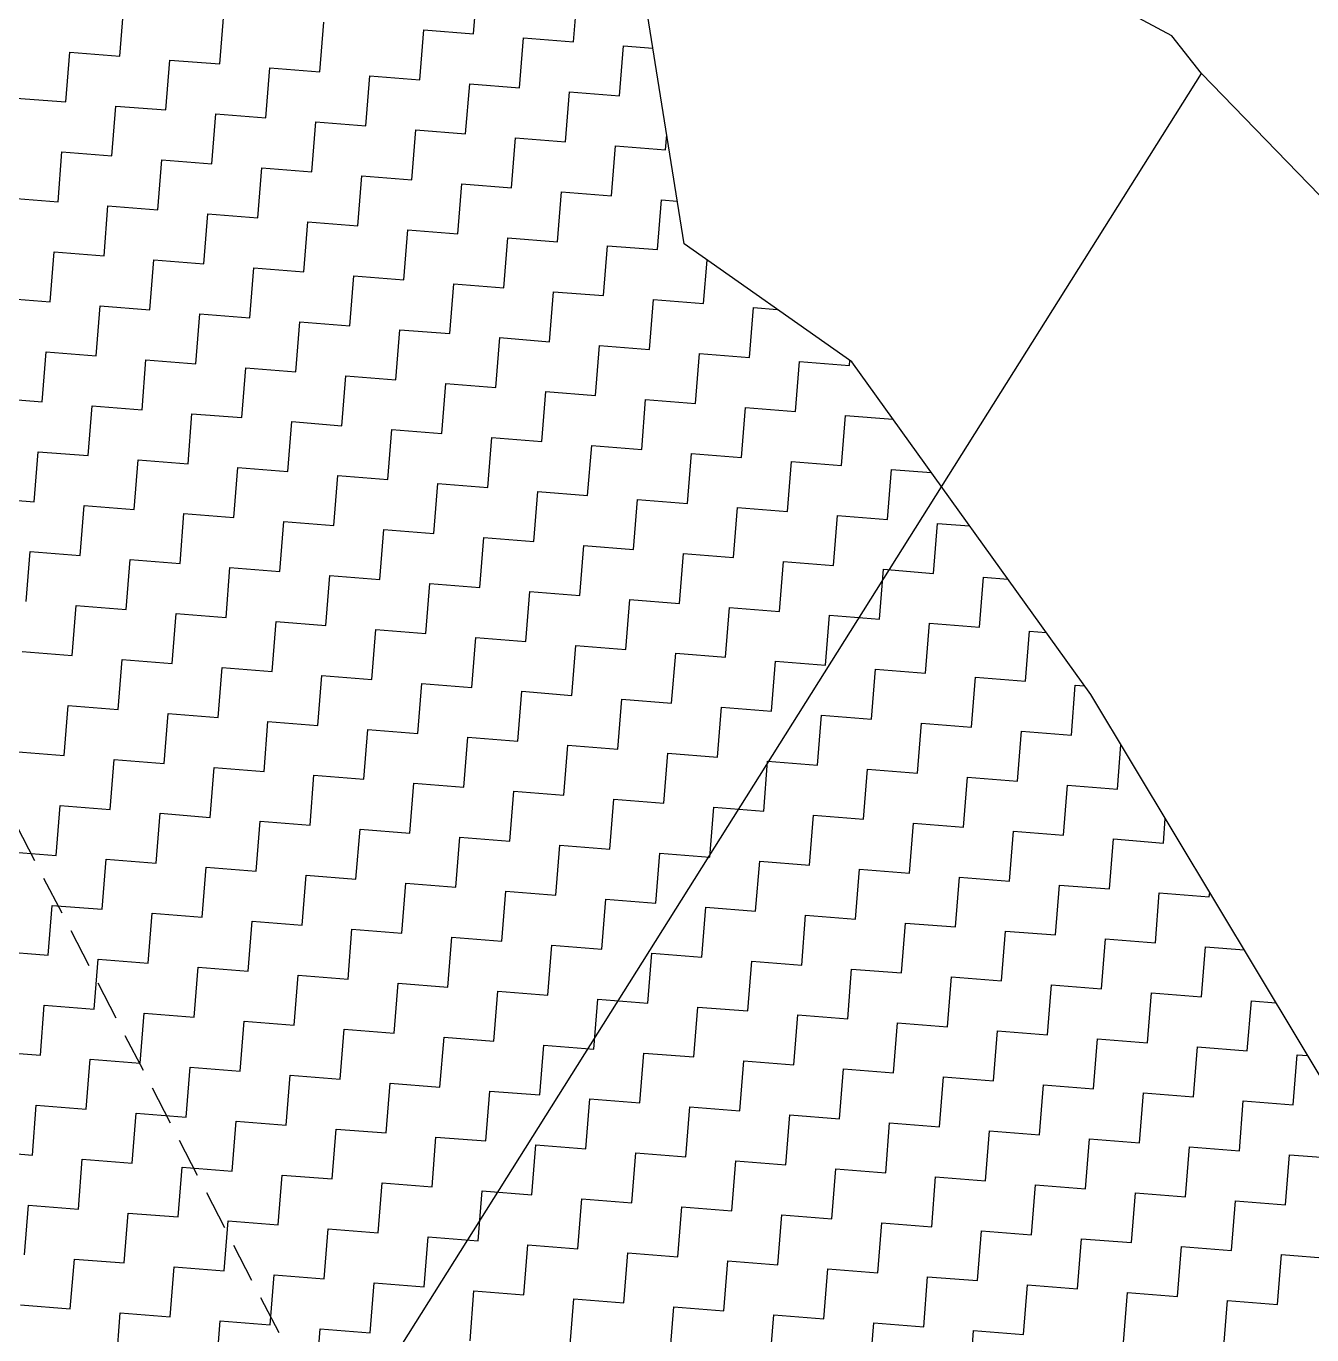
# Model space of a CAD drawing. Header units: metres. Extents: x 281680 to 283954, y 2020493 to 2022850.
# Drawn here: x 283277 to 283440.3, y 2021236.7 to 2021402.9 of the extents above; entities that cross this region are included whole.
import ezdxf

# ---------------------------------------------------------------- set-up
doc = ezdxf.new("R2010")
doc.units = ezdxf.units.M
doc.header["$MEASUREMENT"] = 0
doc.linetypes.add('DASHED', pattern=[0.75, 0.5, -0.25])
for name, color, linetype in [('LINE_FOOTPATH', 1, 'DASHED'), ('POLY_HATCH', 12, 'Continuous'), ('POLY_PARCEL', 6, 'Continuous'), ('V_BOUND_LINE', 7, 'Continuous')]:
    doc.layers.add(name, color=color, linetype=linetype)

msp = doc.modelspace()

# ---------------------------------------------------------------- linework, layer by layer
at = {"layer": 'LINE_FOOTPATH', "ltscale": 10}
msp.add_line((283261.96, 2021328.01), (283322.01, 2021211.9), dxfattribs=at)
at = {"layer": 'POLY_HATCH'}
for p, q in [((283360.54, 2021375.26), (283351.01, 2021435.28)), ((283381.84, 2021360.28), (283360.54, 2021375.26)), ((283412.21, 2021318.01), (283381.84, 2021360.28)), ((283448.32, 2021257.91), (283412.21, 2021318.01))]:
    msp.add_line(p, q, dxfattribs=at)
at = {"layer": 'POLY_HATCH', "linetype": 'Continuous'}
for p, q in [((283333.81, 2021401.94), (283334.32, 2021408.28)), ((283346.51, 2021400.93), (283347.01, 2021407.27)), ((283288.88, 2021399.13), (283289.39, 2021405.48)), ((283301.57, 2021398.12), (283302.08, 2021404.47)), ((283314.27, 2021397.11), (283314.77, 2021403.45)), ((283326.96, 2021396.1), (283327.47, 2021402.44)), ((283327.47, 2021402.44), (283333.81, 2021401.94)), ((283339.66, 2021395.08), (283340.16, 2021401.43)), ((283340.16, 2021401.43), (283346.51, 2021400.93)), ((283282.03, 2021393.29), (283282.53, 2021399.64)), ((283282.53, 2021399.64), (283288.88, 2021399.13)), ((283352.35, 2021394.07), (283352.85, 2021400.42)), ((283352.85, 2021400.42), (283356.59, 2021400.12)), ((283294.72, 2021392.28), (283295.23, 2021398.62)), ((283295.23, 2021398.62), (283301.57, 2021398.12)), ((283307.42, 2021391.27), (283307.92, 2021397.61)), ((283307.92, 2021397.61), (283314.27, 2021397.11)), ((283320.11, 2021390.25), (283320.61, 2021396.6)), ((283320.61, 2021396.6), (283326.96, 2021396.1)), ((283332.8, 2021389.24), (283333.31, 2021395.59)), ((283333.31, 2021395.59), (283339.66, 2021395.08)), ((283345.5, 2021388.23), (283346, 2021394.58)), ((283346, 2021394.58), (283352.35, 2021394.07)), ((283275.68, 2021393.79), (283282.03, 2021393.29)), ((283287.87, 2021386.44), (283288.38, 2021392.78)), ((283288.38, 2021392.78), (283294.72, 2021392.28)), ((283300.56, 2021385.42), (283301.07, 2021391.77)), ((283301.07, 2021391.77), (283307.42, 2021391.27)), ((283313.26, 2021384.41), (283313.76, 2021390.76)), ((283313.76, 2021390.76), (283320.11, 2021390.25)), ((283325.95, 2021383.4), (283326.46, 2021389.75)), ((283326.46, 2021389.75), (283332.8, 2021389.24)), ((283358.19, 2021387.22), (283358.34, 2021389.12)), ((283338.64, 2021382.39), (283339.15, 2021388.74)), ((283339.15, 2021388.74), (283345.5, 2021388.23)), ((283351.34, 2021381.38), (283351.84, 2021387.73)), ((283351.84, 2021387.73), (283358.19, 2021387.22)), ((283281.02, 2021380.6), (283281.52, 2021386.94)), ((283281.52, 2021386.94), (283287.87, 2021386.44)), ((283293.71, 2021379.58), (283294.22, 2021385.93)), ((283294.22, 2021385.93), (283300.56, 2021385.42)), ((283306.4, 2021378.57), (283306.91, 2021384.92)), ((283306.91, 2021384.92), (283313.26, 2021384.41)), ((283319.1, 2021377.56), (283319.6, 2021383.91)), ((283319.6, 2021383.91), (283325.95, 2021383.4)), ((283331.79, 2021376.55), (283332.3, 2021382.9)), ((283332.3, 2021382.9), (283338.64, 2021382.39)), ((283274.67, 2021381.1), (283281.02, 2021380.6)), ((283344.48, 2021375.54), (283344.99, 2021381.88)), ((283344.99, 2021381.88), (283351.34, 2021381.38)), ((283357.18, 2021374.53), (283357.68, 2021380.87)), ((283357.68, 2021380.87), (283359.68, 2021380.71)), ((283286.86, 2021373.74), (283287.36, 2021380.09)), ((283287.36, 2021380.09), (283293.71, 2021379.58)), ((283299.55, 2021372.73), (283300.06, 2021379.08)), ((283300.06, 2021379.08), (283306.4, 2021378.57)), ((283312.25, 2021371.72), (283312.75, 2021378.07)), ((283312.75, 2021378.07), (283319.1, 2021377.56)), ((283324.94, 2021370.71), (283325.44, 2021377.06)), ((283325.44, 2021377.06), (283331.79, 2021376.55)), ((283337.63, 2021369.7), (283338.14, 2021376.04)), ((283338.14, 2021376.04), (283344.48, 2021375.54)), ((283280.01, 2021367.9), (283280.51, 2021374.25)), ((283280.51, 2021374.25), (283286.86, 2021373.74)), ((283350.33, 2021368.69), (283350.83, 2021375.03)), ((283350.83, 2021375.03), (283357.18, 2021374.53)), ((283292.7, 2021366.89), (283293.2, 2021373.24)), ((283293.2, 2021373.24), (283299.55, 2021372.73)), ((283305.39, 2021365.88), (283305.9, 2021372.23)), ((283305.9, 2021372.23), (283312.25, 2021371.72)), ((283363.02, 2021367.67), (283363.46, 2021373.21)), ((283318.09, 2021364.87), (283318.59, 2021371.21)), ((283318.59, 2021371.21), (283324.94, 2021370.71)), ((283330.78, 2021363.86), (283331.29, 2021370.2)), ((283331.29, 2021370.2), (283337.63, 2021369.7)), ((283343.47, 2021362.84), (283343.98, 2021369.19)), ((283343.98, 2021369.19), (283350.33, 2021368.69)), ((283273.66, 2021368.41), (283280.01, 2021367.9)), ((283285.85, 2021361.05), (283286.35, 2021367.4)), ((283286.35, 2021367.4), (283292.7, 2021366.89)), ((283356.17, 2021361.83), (283356.67, 2021368.18)), ((283356.67, 2021368.18), (283363.02, 2021367.67)), ((283298.54, 2021360.04), (283299.05, 2021366.38)), ((283299.05, 2021366.38), (283305.39, 2021365.88)), ((283368.86, 2021360.82), (283369.37, 2021367.17)), ((283369.37, 2021367.17), (283372.39, 2021366.93)), ((283311.23, 2021359.03), (283311.74, 2021365.37)), ((283311.74, 2021365.37), (283318.09, 2021364.87)), ((283323.93, 2021358.01), (283324.43, 2021364.36)), ((283324.43, 2021364.36), (283330.78, 2021363.86)), ((283336.62, 2021357), (283337.13, 2021363.35)), ((283337.13, 2021363.35), (283343.47, 2021362.84)), ((283349.31, 2021355.99), (283349.82, 2021362.34)), ((283349.82, 2021362.34), (283356.17, 2021361.83)), ((283278.99, 2021355.21), (283279.5, 2021361.55)), ((283279.5, 2021361.55), (283285.85, 2021361.05)), ((283362.01, 2021354.98), (283362.51, 2021361.33)), ((283362.51, 2021361.33), (283368.86, 2021360.82)), ((283291.69, 2021354.2), (283292.19, 2021360.54)), ((283292.19, 2021360.54), (283298.54, 2021360.04)), ((283304.38, 2021353.19), (283304.89, 2021359.53)), ((283304.89, 2021359.53), (283311.23, 2021359.03)), ((283374.7, 2021353.97), (283375.21, 2021360.32)), ((283375.21, 2021360.32), (283381.55, 2021359.81)), ((283381.55, 2021359.81), (283381.6, 2021360.45)), ((283317.07, 2021352.17), (283317.58, 2021358.52)), ((283317.58, 2021358.52), (283323.93, 2021358.01)), ((283329.77, 2021351.16), (283330.27, 2021357.51)), ((283330.27, 2021357.51), (283336.62, 2021357)), ((283272.65, 2021355.71), (283278.99, 2021355.21)), ((283342.46, 2021350.15), (283342.97, 2021356.5)), ((283342.97, 2021356.5), (283349.31, 2021355.99)), ((283284.84, 2021348.36), (283285.34, 2021354.7)), ((283285.34, 2021354.7), (283291.69, 2021354.2)), ((283355.16, 2021349.14), (283355.66, 2021355.49)), ((283355.66, 2021355.49), (283362.01, 2021354.98)), ((283367.85, 2021348.13), (283368.35, 2021354.47)), ((283368.35, 2021354.47), (283374.7, 2021353.97)), ((283297.53, 2021347.34), (283298.03, 2021353.69)), ((283298.03, 2021353.69), (283304.38, 2021353.19)), ((283310.22, 2021346.33), (283310.73, 2021352.68)), ((283310.73, 2021352.68), (283317.07, 2021352.17)), ((283380.54, 2021347.12), (283381.05, 2021353.46)), ((283381.05, 2021353.46), (283387.08, 2021352.98)), ((283322.92, 2021345.32), (283323.42, 2021351.67)), ((283323.42, 2021351.67), (283329.77, 2021351.16)), ((283335.61, 2021344.31), (283336.12, 2021350.66)), ((283336.12, 2021350.66), (283342.46, 2021350.15)), ((283348.3, 2021343.3), (283348.81, 2021349.65)), ((283348.81, 2021349.65), (283355.16, 2021349.14)), ((283277.98, 2021342.51), (283278.49, 2021348.86)), ((283278.49, 2021348.86), (283284.84, 2021348.36)), ((283290.68, 2021341.5), (283291.18, 2021347.85)), ((283291.18, 2021347.85), (283297.53, 2021347.34)), ((283361, 2021342.29), (283361.5, 2021348.63)), ((283361.5, 2021348.63), (283367.85, 2021348.13)), ((283373.69, 2021341.28), (283374.2, 2021347.62)), ((283374.2, 2021347.62), (283380.54, 2021347.12)), ((283303.37, 2021340.49), (283303.88, 2021346.84)), ((283303.88, 2021346.84), (283310.22, 2021346.33)), ((283316.06, 2021339.48), (283316.57, 2021345.83)), ((283316.57, 2021345.83), (283322.92, 2021345.32)), ((283386.38, 2021340.26), (283386.89, 2021346.61)), ((283386.89, 2021346.61), (283391.95, 2021346.21)), ((283328.76, 2021338.47), (283329.26, 2021344.82)), ((283329.26, 2021344.82), (283335.61, 2021344.31)), ((283271.64, 2021343.02), (283277.98, 2021342.51)), ((283341.45, 2021337.46), (283341.96, 2021343.8)), ((283341.96, 2021343.8), (283348.3, 2021343.3)), ((283354.14, 2021336.45), (283354.65, 2021342.79)), ((283354.65, 2021342.79), (283361, 2021342.29)), ((283283.82, 2021335.66), (283284.33, 2021342.01)), ((283284.33, 2021342.01), (283290.68, 2021341.5)), ((283296.52, 2021334.65), (283297.02, 2021341)), ((283297.02, 2021341), (283303.37, 2021340.49)), ((283366.84, 2021335.43), (283367.34, 2021341.78)), ((283367.34, 2021341.78), (283373.69, 2021341.28)), ((283379.53, 2021334.42), (283380.04, 2021340.77)), ((283380.04, 2021340.77), (283386.38, 2021340.26)), ((283309.21, 2021333.64), (283309.72, 2021339.99)), ((283309.72, 2021339.99), (283316.06, 2021339.48)), ((283321.9, 2021332.63), (283322.41, 2021338.97)), ((283322.41, 2021338.97), (283328.76, 2021338.47)), ((283392.22, 2021333.41), (283392.73, 2021339.76)), ((283392.73, 2021339.76), (283396.82, 2021339.43)), ((283334.6, 2021331.62), (283335.1, 2021337.96)), ((283335.1, 2021337.96), (283341.45, 2021337.46)), ((283276.97, 2021329.82), (283277.48, 2021336.17)), ((283277.48, 2021336.17), (283283.82, 2021335.66)), ((283347.29, 2021330.61), (283347.8, 2021336.95)), ((283347.8, 2021336.95), (283354.14, 2021336.45)), ((283359.98, 2021329.59), (283360.49, 2021335.94)), ((283360.49, 2021335.94), (283366.84, 2021335.43)), ((283289.66, 2021328.81), (283290.17, 2021335.16)), ((283290.17, 2021335.16), (283296.52, 2021334.65)), ((283302.36, 2021327.8), (283302.86, 2021334.15)), ((283302.86, 2021334.15), (283309.21, 2021333.64)), ((283372.68, 2021328.58), (283373.18, 2021334.93)), ((283373.18, 2021334.93), (283379.53, 2021334.42)), ((283315.05, 2021326.79), (283315.56, 2021333.13)), ((283315.56, 2021333.13), (283321.9, 2021332.63)), ((283385.37, 2021327.57), (283385.88, 2021333.92)), ((283385.88, 2021333.92), (283392.22, 2021333.41)), ((283398.07, 2021326.56), (283398.57, 2021332.91)), ((283398.57, 2021332.91), (283401.69, 2021332.66)), ((283327.75, 2021325.78), (283328.25, 2021332.12)), ((283328.25, 2021332.12), (283334.6, 2021331.62)), ((283340.44, 2021324.76), (283340.94, 2021331.11)), ((283340.94, 2021331.11), (283347.29, 2021330.61)), ((283282.81, 2021322.97), (283283.32, 2021329.32)), ((283283.32, 2021329.32), (283289.66, 2021328.81)), ((283353.13, 2021323.75), (283353.64, 2021330.1)), ((283353.64, 2021330.1), (283359.98, 2021329.59)), ((283365.83, 2021322.74), (283366.33, 2021329.09)), ((283366.33, 2021329.09), (283372.68, 2021328.58)), ((283295.51, 2021321.96), (283296.01, 2021328.3)), ((283296.01, 2021328.3), (283302.36, 2021327.8)), ((283378.52, 2021321.73), (283379.03, 2021328.08)), ((283379.03, 2021328.08), (283385.37, 2021327.57)), ((283308.2, 2021320.95), (283308.71, 2021327.29)), ((283308.71, 2021327.29), (283315.05, 2021326.79)), ((283320.89, 2021319.93), (283321.4, 2021326.28)), ((283321.4, 2021326.28), (283327.75, 2021325.78)), ((283391.21, 2021320.72), (283391.72, 2021327.07)), ((283391.72, 2021327.07), (283398.07, 2021326.56)), ((283403.91, 2021319.71), (283404.41, 2021326.05)), ((283404.41, 2021326.05), (283406.55, 2021325.88)), ((283333.59, 2021318.92), (283334.09, 2021325.27)), ((283334.09, 2021325.27), (283340.44, 2021324.76)), ((283346.28, 2021317.91), (283346.79, 2021324.26)), ((283346.79, 2021324.26), (283353.13, 2021323.75)), ((283276.47, 2021323.47), (283282.81, 2021322.97)), ((283288.65, 2021316.12), (283289.16, 2021322.46)), ((283289.16, 2021322.46), (283295.51, 2021321.96)), ((283358.97, 2021316.9), (283359.48, 2021323.25)), ((283359.48, 2021323.25), (283365.83, 2021322.74)), ((283301.35, 2021315.1), (283301.85, 2021321.45)), ((283301.85, 2021321.45), (283308.2, 2021320.95)), ((283371.67, 2021315.89), (283372.17, 2021322.24)), ((283372.17, 2021322.24), (283378.52, 2021321.73)), ((283384.36, 2021314.88), (283384.87, 2021321.22)), ((283384.87, 2021321.22), (283391.21, 2021320.72)), ((283314.04, 2021314.09), (283314.55, 2021320.44)), ((283314.55, 2021320.44), (283320.89, 2021319.93)), ((283326.73, 2021313.08), (283327.24, 2021319.43)), ((283327.24, 2021319.43), (283333.59, 2021318.92)), ((283397.05, 2021313.87), (283397.56, 2021320.21)), ((283397.56, 2021320.21), (283403.91, 2021319.71)), ((283409.75, 2021312.85), (283410.25, 2021319.2)), ((283410.25, 2021319.2), (283411.42, 2021319.11)), ((283339.43, 2021312.07), (283339.93, 2021318.42)), ((283339.93, 2021318.42), (283346.28, 2021317.91)), ((283352.12, 2021311.06), (283352.63, 2021317.41)), ((283352.63, 2021317.41), (283358.97, 2021316.9)), ((283281.8, 2021310.28), (283282.31, 2021316.62)), ((283282.31, 2021316.62), (283288.65, 2021316.12)), ((283364.81, 2021310.05), (283365.32, 2021316.39)), ((283365.32, 2021316.39), (283371.67, 2021315.89)), ((283294.49, 2021309.26), (283295, 2021315.61)), ((283295, 2021315.61), (283301.35, 2021315.1)), ((283307.19, 2021308.25), (283307.69, 2021314.6)), ((283307.69, 2021314.6), (283314.04, 2021314.09)), ((283377.51, 2021309.04), (283378.01, 2021315.38)), ((283378.01, 2021315.38), (283384.36, 2021314.88)), ((283390.2, 2021308.02), (283390.71, 2021314.37)), ((283390.71, 2021314.37), (283397.05, 2021313.87)), ((283319.88, 2021307.24), (283320.39, 2021313.59)), ((283320.39, 2021313.59), (283326.73, 2021313.08)), ((283332.57, 2021306.23), (283333.08, 2021312.58)), ((283333.08, 2021312.58), (283339.43, 2021312.07)), ((283402.9, 2021307.01), (283403.4, 2021313.36)), ((283403.4, 2021313.36), (283409.75, 2021312.85)), ((283275.45, 2021310.78), (283281.8, 2021310.28)), ((283345.27, 2021305.22), (283345.77, 2021311.56)), ((283345.77, 2021311.56), (283352.12, 2021311.06)), ((283415.59, 2021306), (283416.04, 2021311.64)), ((283287.64, 2021303.42), (283288.15, 2021309.77)), ((283288.15, 2021309.77), (283294.49, 2021309.26)), ((283357.96, 2021304.21), (283358.47, 2021310.55)), ((283358.47, 2021310.55), (283364.81, 2021310.05)), ((283370.66, 2021303.2), (283371.16, 2021309.54)), ((283371.16, 2021309.54), (283377.51, 2021309.04)), ((283300.34, 2021302.41), (283300.84, 2021308.76)), ((283300.84, 2021308.76), (283307.19, 2021308.25)), ((283313.03, 2021301.4), (283313.53, 2021307.75)), ((283313.53, 2021307.75), (283319.88, 2021307.24)), ((283383.35, 2021302.18), (283383.85, 2021308.53)), ((283383.85, 2021308.53), (283390.2, 2021308.02)), ((283396.04, 2021301.17), (283396.55, 2021307.52)), ((283396.55, 2021307.52), (283402.9, 2021307.01)), ((283325.72, 2021300.39), (283326.23, 2021306.74)), ((283326.23, 2021306.74), (283332.57, 2021306.23)), ((283338.42, 2021299.38), (283338.92, 2021305.72)), ((283338.92, 2021305.72), (283345.27, 2021305.22)), ((283408.74, 2021300.16), (283409.24, 2021306.51)), ((283409.24, 2021306.51), (283415.59, 2021306)), ((283351.11, 2021298.37), (283351.62, 2021304.71)), ((283351.62, 2021304.71), (283357.96, 2021304.21)), ((283280.79, 2021297.58), (283281.3, 2021303.93)), ((283281.3, 2021303.93), (283287.64, 2021303.42)), ((283293.48, 2021296.57), (283293.99, 2021302.92)), ((283293.99, 2021302.92), (283300.34, 2021302.41)), ((283363.8, 2021297.35), (283364.31, 2021303.7)), ((283364.31, 2021303.7), (283370.66, 2021303.2)), ((283376.5, 2021296.34), (283377, 2021302.69)), ((283377, 2021302.69), (283383.35, 2021302.18)), ((283306.18, 2021295.56), (283306.68, 2021301.91)), ((283306.68, 2021301.91), (283313.03, 2021301.4)), ((283318.87, 2021294.55), (283319.38, 2021300.89)), ((283319.38, 2021300.89), (283325.72, 2021300.39)), ((283389.19, 2021295.33), (283389.7, 2021301.68)), ((283389.7, 2021301.68), (283396.04, 2021301.17)), ((283421.43, 2021299.15), (283421.68, 2021302.25)), ((283331.56, 2021293.54), (283332.07, 2021299.88)), ((283332.07, 2021299.88), (283338.42, 2021299.38)), ((283401.88, 2021294.32), (283402.39, 2021300.67)), ((283402.39, 2021300.67), (283408.74, 2021300.16)), ((283414.58, 2021293.31), (283415.08, 2021299.66)), ((283415.08, 2021299.66), (283421.43, 2021299.15)), ((283274.44, 2021298.09), (283280.79, 2021297.58)), ((283344.26, 2021292.52), (283344.76, 2021298.87)), ((283344.76, 2021298.87), (283351.11, 2021298.37)), ((283356.95, 2021291.51), (283357.46, 2021297.86)), ((283357.46, 2021297.86), (283363.8, 2021297.35)), ((283286.63, 2021290.73), (283287.14, 2021297.08)), ((283287.14, 2021297.08), (283293.48, 2021296.57)), ((283299.32, 2021289.72), (283299.83, 2021296.06)), ((283299.83, 2021296.06), (283306.18, 2021295.56)), ((283369.64, 2021290.5), (283370.15, 2021296.85)), ((283370.15, 2021296.85), (283376.5, 2021296.34)), ((283382.34, 2021289.49), (283382.84, 2021295.84)), ((283382.84, 2021295.84), (283389.19, 2021295.33)), ((283312.02, 2021288.71), (283312.52, 2021295.05)), ((283312.52, 2021295.05), (283318.87, 2021294.55)), ((283395.03, 2021288.48), (283395.54, 2021294.83)), ((283395.54, 2021294.83), (283401.88, 2021294.32)), ((283324.71, 2021287.69), (283325.22, 2021294.04)), ((283325.22, 2021294.04), (283331.56, 2021293.54)), ((283337.4, 2021286.68), (283337.91, 2021293.03)), ((283337.91, 2021293.03), (283344.26, 2021292.52)), ((283407.72, 2021287.47), (283408.23, 2021293.81)), ((283408.23, 2021293.81), (283414.58, 2021293.31)), ((283420.42, 2021286.46), (283420.92, 2021292.8)), ((283420.92, 2021292.8), (283427.27, 2021292.3)), ((283427.27, 2021292.3), (283427.32, 2021292.87)), ((283279.78, 2021284.89), (283280.28, 2021291.23)), ((283280.28, 2021291.23), (283286.63, 2021290.73)), ((283350.1, 2021285.67), (283350.6, 2021292.02)), ((283350.6, 2021292.02), (283356.95, 2021291.51)), ((283362.79, 2021284.66), (283363.3, 2021291.01)), ((283363.3, 2021291.01), (283369.64, 2021290.5)), ((283292.47, 2021283.88), (283292.98, 2021290.22)), ((283292.98, 2021290.22), (283299.32, 2021289.72)), ((283305.17, 2021282.87), (283305.67, 2021289.21)), ((283305.67, 2021289.21), (283312.02, 2021288.71)), ((283375.49, 2021283.65), (283375.99, 2021290)), ((283375.99, 2021290), (283382.34, 2021289.49)), ((283317.86, 2021281.85), (283318.36, 2021288.2)), ((283318.36, 2021288.2), (283324.71, 2021287.69)), ((283388.18, 2021282.64), (283388.68, 2021288.98)), ((283388.68, 2021288.98), (283395.03, 2021288.48)), ((283400.87, 2021281.63), (283401.38, 2021287.97)), ((283401.38, 2021287.97), (283407.72, 2021287.47)), ((283330.55, 2021280.84), (283331.06, 2021287.19)), ((283331.06, 2021287.19), (283337.4, 2021286.68)), ((283343.25, 2021279.83), (283343.75, 2021286.18)), ((283343.75, 2021286.18), (283350.1, 2021285.67)), ((283413.57, 2021280.61), (283414.07, 2021286.96)), ((283414.07, 2021286.96), (283420.42, 2021286.46)), ((283426.26, 2021279.6), (283426.77, 2021285.95)), ((283426.77, 2021285.95), (283431.71, 2021285.56)), ((283273.43, 2021285.39), (283279.78, 2021284.89)), ((283285.62, 2021278.04), (283286.12, 2021284.38)), ((283286.12, 2021284.38), (283292.47, 2021283.88)), ((283355.94, 2021278.82), (283356.44, 2021285.17)), ((283356.44, 2021285.17), (283362.79, 2021284.66)), ((283368.63, 2021277.81), (283369.14, 2021284.15)), ((283369.14, 2021284.15), (283375.49, 2021283.65)), ((283298.31, 2021277.02), (283298.82, 2021283.37)), ((283298.82, 2021283.37), (283305.17, 2021282.87)), ((283381.33, 2021276.8), (283381.83, 2021283.14)), ((283381.83, 2021283.14), (283388.18, 2021282.64)), ((283311.01, 2021276.01), (283311.51, 2021282.36)), ((283311.51, 2021282.36), (283317.86, 2021281.85)), ((283323.7, 2021275), (283324.21, 2021281.35)), ((283324.21, 2021281.35), (283330.55, 2021280.84)), ((283394.02, 2021275.79), (283394.53, 2021282.13)), ((283394.53, 2021282.13), (283400.87, 2021281.63)), ((283406.71, 2021274.77), (283407.22, 2021281.12)), ((283407.22, 2021281.12), (283413.57, 2021280.61)), ((283336.39, 2021273.99), (283336.9, 2021280.34)), ((283336.9, 2021280.34), (283343.25, 2021279.83)), ((283349.09, 2021272.98), (283349.59, 2021279.33)), ((283349.59, 2021279.33), (283355.94, 2021278.82)), ((283419.41, 2021273.76), (283419.91, 2021280.11)), ((283419.91, 2021280.11), (283426.26, 2021279.6)), ((283432.1, 2021272.75), (283432.61, 2021279.1)), ((283432.61, 2021279.1), (283435.74, 2021278.85)), ((283278.77, 2021272.19), (283279.27, 2021278.54)), ((283279.27, 2021278.54), (283285.62, 2021278.04)), ((283291.46, 2021271.18), (283291.97, 2021277.53)), ((283291.97, 2021277.53), (283298.31, 2021277.02)), ((283361.78, 2021271.97), (283362.29, 2021278.31)), ((283362.29, 2021278.31), (283368.63, 2021277.81)), ((283304.15, 2021270.17), (283304.66, 2021276.52)), ((283304.66, 2021276.52), (283311.01, 2021276.01)), ((283374.47, 2021270.96), (283374.98, 2021277.3)), ((283374.98, 2021277.3), (283381.33, 2021276.8)), ((283387.17, 2021269.94), (283387.67, 2021276.29)), ((283387.67, 2021276.29), (283394.02, 2021275.79)), ((283316.85, 2021269.16), (283317.35, 2021275.51)), ((283317.35, 2021275.51), (283323.7, 2021275)), ((283329.54, 2021268.15), (283330.05, 2021274.5)), ((283330.05, 2021274.5), (283336.39, 2021273.99)), ((283399.86, 2021268.93), (283400.37, 2021275.28)), ((283400.37, 2021275.28), (283406.71, 2021274.77)), ((283412.55, 2021267.92), (283413.06, 2021274.27)), ((283413.06, 2021274.27), (283419.41, 2021273.76)), ((283272.42, 2021272.7), (283278.77, 2021272.19)), ((283342.23, 2021267.14), (283342.74, 2021273.48)), ((283342.74, 2021273.48), (283349.09, 2021272.98)), ((283354.93, 2021266.13), (283355.43, 2021272.47)), ((283355.43, 2021272.47), (283361.78, 2021271.97)), ((283425.25, 2021266.91), (283425.75, 2021273.26)), ((283425.75, 2021273.26), (283432.1, 2021272.75)), ((283284.61, 2021265.34), (283285.11, 2021271.69)), ((283285.11, 2021271.69), (283291.46, 2021271.18)), ((283367.62, 2021265.11), (283368.13, 2021271.46)), ((283368.13, 2021271.46), (283374.47, 2021270.96)), ((283437.94, 2021265.9), (283438.45, 2021272.25)), ((283438.45, 2021272.25), (283439.77, 2021272.14)), ((283297.3, 2021264.33), (283297.81, 2021270.68)), ((283297.81, 2021270.68), (283304.15, 2021270.17)), ((283309.99, 2021263.32), (283310.5, 2021269.67)), ((283310.5, 2021269.67), (283316.85, 2021269.16)), ((283380.31, 2021264.1), (283380.82, 2021270.45)), ((283380.82, 2021270.45), (283387.17, 2021269.94)), ((283393.01, 2021263.09), (283393.51, 2021269.44)), ((283393.51, 2021269.44), (283399.86, 2021268.93)), ((283322.69, 2021262.31), (283323.19, 2021268.65)), ((283323.19, 2021268.65), (283329.54, 2021268.15)), ((283335.38, 2021261.3), (283335.89, 2021267.64)), ((283335.89, 2021267.64), (283342.23, 2021267.14)), ((283405.7, 2021262.08), (283406.21, 2021268.43)), ((283406.21, 2021268.43), (283412.55, 2021267.92)), ((283277.76, 2021259.5), (283278.26, 2021265.85)), ((283278.26, 2021265.85), (283284.61, 2021265.34)), ((283348.08, 2021260.28), (283348.58, 2021266.63)), ((283348.58, 2021266.63), (283354.93, 2021266.13)), ((283418.4, 2021261.07), (283418.9, 2021267.42)), ((283418.9, 2021267.42), (283425.25, 2021266.91)), ((283431.09, 2021260.06), (283431.59, 2021266.4)), ((283431.59, 2021266.4), (283437.94, 2021265.9)), ((283290.45, 2021258.49), (283290.95, 2021264.84)), ((283290.95, 2021264.84), (283297.3, 2021264.33)), ((283360.77, 2021259.27), (283361.27, 2021265.62)), ((283361.27, 2021265.62), (283367.62, 2021265.11)), ((283373.46, 2021258.26), (283373.97, 2021264.61)), ((283373.97, 2021264.61), (283380.31, 2021264.1)), ((283303.14, 2021257.48), (283303.65, 2021263.82)), ((283303.65, 2021263.82), (283309.99, 2021263.32)), ((283315.84, 2021256.47), (283316.34, 2021262.81)), ((283316.34, 2021262.81), (283322.69, 2021262.31)), ((283386.16, 2021257.25), (283386.66, 2021263.6)), ((283386.66, 2021263.6), (283393.01, 2021263.09)), ((283398.85, 2021256.24), (283399.36, 2021262.59)), ((283399.36, 2021262.59), (283405.7, 2021262.08)), ((283328.53, 2021255.46), (283329.03, 2021261.8)), ((283329.03, 2021261.8), (283335.38, 2021261.3)), ((283411.54, 2021255.23), (283412.05, 2021261.57)), ((283412.05, 2021261.57), (283418.4, 2021261.07)), ((283271.41, 2021260.01), (283277.76, 2021259.5)), ((283341.22, 2021254.44), (283341.73, 2021260.79)), ((283341.73, 2021260.79), (283348.08, 2021260.28)), ((283353.92, 2021253.43), (283354.42, 2021259.78)), ((283354.42, 2021259.78), (283360.77, 2021259.27)), ((283424.24, 2021254.22), (283424.74, 2021260.56)), ((283424.74, 2021260.56), (283431.09, 2021260.06)), ((283436.93, 2021253.2), (283437.44, 2021259.55)), ((283437.44, 2021259.55), (283443.78, 2021259.05)), ((283283.6, 2021252.65), (283284.1, 2021259)), ((283284.1, 2021259), (283290.45, 2021258.49)), ((283296.29, 2021251.64), (283296.8, 2021257.98)), ((283296.8, 2021257.98), (283303.14, 2021257.48)), ((283366.61, 2021252.42), (283367.12, 2021258.77)), ((283367.12, 2021258.77), (283373.46, 2021258.26)), ((283379.3, 2021251.41), (283379.81, 2021257.76)), ((283379.81, 2021257.76), (283386.16, 2021257.25)), ((283308.98, 2021250.63), (283309.49, 2021256.97)), ((283309.49, 2021256.97), (283315.84, 2021256.47)), ((283321.68, 2021249.61), (283322.18, 2021255.96)), ((283322.18, 2021255.96), (283328.53, 2021255.46)), ((283392, 2021250.4), (283392.5, 2021256.74)), ((283392.5, 2021256.74), (283398.85, 2021256.24)), ((283334.37, 2021248.6), (283334.88, 2021254.95)), ((283334.88, 2021254.95), (283341.22, 2021254.44)), ((283404.69, 2021249.39), (283405.2, 2021255.73)), ((283405.2, 2021255.73), (283411.54, 2021255.23)), ((283417.38, 2021248.38), (283417.89, 2021254.72)), ((283417.89, 2021254.72), (283424.24, 2021254.22)), ((283276.74, 2021246.81), (283277.25, 2021253.15)), ((283277.25, 2021253.15), (283283.6, 2021252.65)), ((283347.06, 2021247.59), (283347.57, 2021253.94)), ((283347.57, 2021253.94), (283353.92, 2021253.43)), ((283359.76, 2021246.58), (283360.26, 2021252.93)), ((283360.26, 2021252.93), (283366.61, 2021252.42)), ((283430.08, 2021247.36), (283430.58, 2021253.71)), ((283430.58, 2021253.71), (283436.93, 2021253.2)), ((283289.44, 2021245.8), (283289.94, 2021252.14)), ((283289.94, 2021252.14), (283296.29, 2021251.64)), ((283302.13, 2021244.78), (283302.64, 2021251.13)), ((283302.64, 2021251.13), (283308.98, 2021250.63)), ((283372.45, 2021245.57), (283372.96, 2021251.92)), ((283372.96, 2021251.92), (283379.3, 2021251.41)), ((283385.14, 2021244.56), (283385.65, 2021250.9)), ((283385.65, 2021250.9), (283392, 2021250.4)), ((283314.82, 2021243.77), (283315.33, 2021250.12)), ((283315.33, 2021250.12), (283321.68, 2021249.61)), ((283397.84, 2021243.55), (283398.34, 2021249.89)), ((283398.34, 2021249.89), (283404.69, 2021249.39)), ((283327.52, 2021242.76), (283328.02, 2021249.11)), ((283328.02, 2021249.11), (283334.37, 2021248.6)), ((283340.21, 2021241.75), (283340.72, 2021248.1)), ((283340.72, 2021248.1), (283347.06, 2021247.59)), ((283410.53, 2021242.53), (283411.04, 2021248.88)), ((283411.04, 2021248.88), (283417.38, 2021248.38)), ((283423.23, 2021241.52), (283423.73, 2021247.87)), ((283423.73, 2021247.87), (283430.08, 2021247.36)), ((283282.58, 2021239.95), (283283.09, 2021246.3)), ((283283.09, 2021246.3), (283289.44, 2021245.8)), ((283352.9, 2021240.74), (283353.41, 2021247.09)), ((283353.41, 2021247.09), (283359.76, 2021246.58)), ((283365.6, 2021239.73), (283366.1, 2021246.07)), ((283366.1, 2021246.07), (283372.45, 2021245.57)), ((283435.92, 2021240.51), (283436.42, 2021246.86)), ((283436.42, 2021246.86), (283442.77, 2021246.35)), ((283295.28, 2021238.94), (283295.78, 2021245.29)), ((283295.78, 2021245.29), (283302.13, 2021244.78)), ((283307.97, 2021237.93), (283308.48, 2021244.28)), ((283308.48, 2021244.28), (283314.82, 2021243.77)), ((283378.29, 2021238.72), (283378.8, 2021245.06)), ((283378.8, 2021245.06), (283385.14, 2021244.56)), ((283320.67, 2021236.92), (283321.17, 2021243.27)), ((283321.17, 2021243.27), (283327.52, 2021242.76)), ((283390.99, 2021237.7), (283391.49, 2021244.05)), ((283391.49, 2021244.05), (283397.84, 2021243.55)), ((283403.68, 2021236.69), (283404.18, 2021243.04)), ((283404.18, 2021243.04), (283410.53, 2021242.53)), ((283333.36, 2021235.91), (283333.86, 2021242.26)), ((283333.86, 2021242.26), (283340.21, 2021241.75)), ((283346.05, 2021234.9), (283346.56, 2021241.24)), ((283346.56, 2021241.24), (283352.9, 2021240.74)), ((283416.37, 2021235.68), (283416.88, 2021242.03)), ((283416.88, 2021242.03), (283423.23, 2021241.52)), ((283429.07, 2021234.67), (283429.57, 2021241.02)), ((283429.57, 2021241.02), (283435.92, 2021240.51)), ((283276.24, 2021240.46), (283282.58, 2021239.95)), ((283288.43, 2021233.1), (283288.93, 2021239.45)), ((283288.93, 2021239.45), (283295.28, 2021238.94)), ((283358.75, 2021233.89), (283359.25, 2021240.23)), ((283359.25, 2021240.23), (283365.6, 2021239.73)), ((283371.44, 2021232.87), (283371.95, 2021239.22)), ((283371.95, 2021239.22), (283378.29, 2021238.72)), ((283301.12, 2021232.09), (283301.63, 2021238.44)), ((283301.63, 2021238.44), (283307.97, 2021237.93)), ((283384.13, 2021231.86), (283384.64, 2021238.21)), ((283384.64, 2021238.21), (283390.99, 2021237.7)), ((283313.81, 2021231.08), (283314.32, 2021237.43)), ((283314.32, 2021237.43), (283320.67, 2021236.92)), ((283396.83, 2021230.85), (283397.33, 2021237.2)), ((283397.33, 2021237.2), (283403.68, 2021236.69))]:
    msp.add_line(p, q, dxfattribs=at)
at = {"layer": 'POLY_PARCEL'}
msp.add_line((283307.76, 2021208.54), (283426.26, 2021396.89), dxfattribs=at)
at = {"layer": 'V_BOUND_LINE'}
for p, q in [((283422.53, 2021401.68), (283226.56, 2021506.86)), ((283426.26, 2021396.89), (283422.53, 2021401.68)), ((283913.71, 2020894.85), (283426.26, 2021396.89))]:
    msp.add_line(p, q, dxfattribs=at)

doc.saveas('drawing.dxf')
